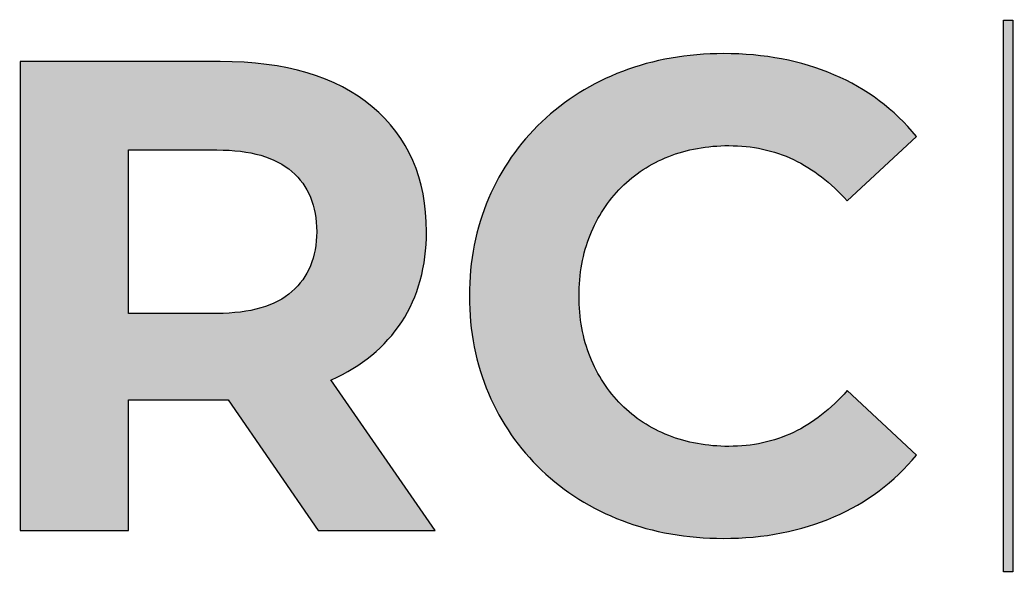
# Model space of a CAD drawing. Header units: millimetres. Extents: x 0 to 100, y 0 to 20.
# Drawn here: x -0.01 to 36.62, y -0.01 to 20.34 of the extents above; entities that cross this region are included whole.
import ezdxf

# ---------------------------------------------------------------- set-up
doc = ezdxf.new("R2010")
doc.units = ezdxf.units.MM
for name, color, linetype in [('RC_CONTORNO', 7, 'Continuous'), ('RC_LINEA', 7, 'Continuous'), ('RC_SIGLAS', 7, 'Continuous')]:
    doc.layers.add(name, color=color, linetype=linetype)

# ---------------------------------------------------------------- blocks, each defined once
blk = doc.blocks.new('RC_HORIZONTAL')
at = {"layer": 'RC_LINEA'}
blk.add_hatch(color=7, dxfattribs=at).paths.add_polyline_path([(36.62, 20.34), (36.255, 20.34), (36.255, -0.01), (36.62, -0.01)])
at = {"layer": 'RC_SIGLAS'}
for points in [[(26.211, 1.228), (26.488, 1.237), (26.763, 1.252), (27.033, 1.274), (27.301, 1.302), (27.564, 1.336), (27.825, 1.376), (28.082, 1.422), (28.335, 1.474), (28.586, 1.533), (28.832, 1.598), (29.076, 1.669), (29.315, 1.746), (29.552, 1.829), (29.785, 1.919), (30.015, 2.015), (30.24, 2.116), (30.461, 2.223), (30.677, 2.336), (30.889, 2.454), (31.096, 2.577), (31.298, 2.706), (31.495, 2.84), (31.688, 2.98), (31.877, 3.126), (32.06, 3.276), (32.239, 3.433), (32.413, 3.595), (32.583, 3.762), (32.748, 3.935), (32.908, 4.113), (33.069, 4.304), (30.494, 6.692), (30.376, 6.558), (30.263, 6.437), (30.149, 6.319), (30.033, 6.205), (29.915, 6.095), (29.796, 5.99), (29.675, 5.888), (29.553, 5.79), (29.429, 5.696), (29.303, 5.606), (29.176, 5.52), (29.047, 5.437), (28.917, 5.359), (28.785, 5.285), (28.652, 5.215), (28.516, 5.148), (28.38, 5.086), (28.241, 5.028), (28.101, 4.973), (27.96, 4.923), (27.817, 4.877), (27.672, 4.835), (27.526, 4.796), (27.378, 4.762), (27.228, 4.732), (27.077, 4.706), (26.924, 4.684), (26.77, 4.666), (26.614, 4.652), (26.457, 4.642), (26.298, 4.635), (26.137, 4.633), (25.986, 4.635), (25.838, 4.64), (25.69, 4.648), (25.545, 4.658), (25.401, 4.673), (25.258, 4.69), (25.117, 4.71), (24.978, 4.733), (24.84, 4.76), (24.704, 4.79), (24.569, 4.822), (24.437, 4.858), (24.305, 4.897), (24.175, 4.94), (24.047, 4.985), (23.92, 5.033), (23.796, 5.085), (23.673, 5.138), (23.552, 5.195), (23.434, 5.254), (23.317, 5.316), (23.203, 5.381), (23.091, 5.448), (22.981, 5.518), (22.873, 5.59), (22.767, 5.665), (22.663, 5.743), (22.562, 5.823), (22.462, 5.906), (22.364, 5.992), (22.269, 6.08), (22.176, 6.171), (22.085, 6.264), (21.997, 6.359), (21.911, 6.457), (21.828, 6.557), (21.747, 6.659), (21.669, 6.763), (21.594, 6.869), (21.521, 6.978), (21.45, 7.089), (21.383, 7.202), (21.318, 7.317), (21.255, 7.434), (21.195, 7.553), (21.138, 7.675), (21.083, 7.799), (21.031, 7.925), (20.981, 8.053), (20.935, 8.182), (20.892, 8.313), (20.853, 8.446), (20.816, 8.58), (20.783, 8.716), (20.752, 8.854), (20.725, 8.993), (20.702, 9.134), (20.681, 9.276), (20.663, 9.42), (20.649, 9.566), (20.638, 9.713), (20.63, 9.862), (20.625, 10.013), (20.624, 10.165), (20.625, 10.317), (20.63, 10.468), (20.638, 10.617), (20.649, 10.764), (20.663, 10.91), (20.681, 11.054), (20.702, 11.196), (20.725, 11.337), (20.752, 11.476), (20.783, 11.614), (20.816, 11.75), (20.853, 11.884), (20.892, 12.017), (20.935, 12.148), (20.981, 12.278), (21.031, 12.405), (21.083, 12.531), (21.138, 12.655), (21.195, 12.777), (21.255, 12.896), (21.318, 13.013), (21.383, 13.129), (21.45, 13.241), (21.521, 13.352), (21.594, 13.461), (21.669, 13.567), (21.747, 13.671), (21.828, 13.773), (21.911, 13.873), (21.997, 13.971), (22.085, 14.066), (22.176, 14.159), (22.269, 14.25), (22.364, 14.339), (22.462, 14.424), (22.562, 14.507), (22.663, 14.587), (22.767, 14.665), (22.873, 14.74), (22.981, 14.813), (23.091, 14.882), (23.203, 14.949), (23.317, 15.014), (23.434, 15.076), (23.552, 15.135), (23.673, 15.192), (23.796, 15.246), (23.92, 15.297), (24.047, 15.345), (24.175, 15.391), (24.305, 15.433), (24.437, 15.472), (24.569, 15.508), (24.704, 15.54), (24.84, 15.57), (24.978, 15.597), (25.117, 15.62), (25.258, 15.64), (25.401, 15.658), (25.545, 15.672), (25.69, 15.683), (25.838, 15.69), (25.986, 15.695), (26.137, 15.697), (26.298, 15.695), (26.457, 15.689), (26.614, 15.679), (26.77, 15.664), (26.924, 15.646), (27.077, 15.624), (27.228, 15.598), (27.378, 15.568), (27.526, 15.534), (27.672, 15.495), (27.817, 15.453), (27.96, 15.407), (28.101, 15.357), (28.241, 15.302), (28.38, 15.244), (28.516, 15.182), (28.652, 15.115), (28.785, 15.045), (28.917, 14.971), (29.047, 14.894), (29.176, 14.812), (29.303, 14.727), (29.429, 14.637), (29.553, 14.544), (29.675, 14.447), (29.796, 14.346), (29.915, 14.242), (30.033, 14.133), (30.149, 14.021), (30.263, 13.905), (30.376, 13.785), (30.494, 13.653), (33.069, 16.041), (32.908, 16.233), (32.748, 16.412), (32.583, 16.586), (32.413, 16.754), (32.239, 16.916), (32.06, 17.073), (31.877, 17.224), (31.688, 17.369), (31.495, 17.509), (31.298, 17.643), (31.096, 17.771), (30.889, 17.894), (30.677, 18.011), (30.461, 18.122), (30.24, 18.228), (30.014, 18.328), (29.785, 18.422), (29.552, 18.51), (29.316, 18.592), (29.076, 18.668), (28.834, 18.738), (28.588, 18.802), (28.338, 18.86), (28.086, 18.911), (27.829, 18.957), (27.57, 18.996), (27.308, 19.03), (27.042, 19.057), (26.772, 19.078), (26.5, 19.094), (26.224, 19.103), (25.945, 19.106), (25.694, 19.103), (25.446, 19.095), (25.2, 19.083), (24.956, 19.065), (24.714, 19.042), (24.475, 19.014), (24.239, 18.98), (24.004, 18.942), (23.772, 18.899), (23.543, 18.85), (23.315, 18.796), (23.091, 18.737), (22.868, 18.673), (22.648, 18.604), (22.43, 18.53), (22.214, 18.451), (22.002, 18.367), (21.793, 18.279), (21.587, 18.186), (21.385, 18.089), (21.186, 17.988), (20.991, 17.883), (20.8, 17.773), (20.611, 17.659), (20.427, 17.541), (20.246, 17.418), (20.068, 17.291), (19.894, 17.16), (19.723, 17.025), (19.556, 16.885), (19.392, 16.741), (19.232, 16.592), (19.076, 16.44), (18.924, 16.285), (18.777, 16.126), (18.634, 15.964), (18.495, 15.798), (18.361, 15.629), (18.231, 15.457), (18.106, 15.281), (17.985, 15.102), (17.868, 14.92), (17.756, 14.734), (17.649, 14.545), (17.546, 14.353), (17.447, 14.157), (17.352, 13.958), (17.262, 13.755), (17.178, 13.55), (17.098, 13.342), (17.024, 13.131), (16.955, 12.918), (16.892, 12.703), (16.835, 12.485), (16.783, 12.264), (16.736, 12.041), (16.695, 11.815), (16.659, 11.587), (16.629, 11.356), (16.605, 11.123), (16.585, 10.887), (16.572, 10.649), (16.563, 10.408), (16.561, 10.165), (16.563, 9.922), (16.572, 9.681), (16.585, 9.443), (16.605, 9.207), (16.629, 8.974), (16.659, 8.743), (16.695, 8.515), (16.736, 8.289), (16.783, 8.066), (16.835, 7.845), (16.892, 7.627), (16.955, 7.412), (17.024, 7.199), (17.098, 6.988), (17.178, 6.78), (17.262, 6.575), (17.352, 6.372), (17.447, 6.173), (17.545, 5.977), (17.648, 5.785), (17.756, 5.596), (17.867, 5.41), (17.983, 5.228), (18.104, 5.049), (18.229, 4.873), (18.358, 4.701), (18.491, 4.532), (18.629, 4.366), (18.772, 4.204), (18.918, 4.045), (19.069, 3.89), (19.225, 3.738), (19.384, 3.589), (19.547, 3.445), (19.713, 3.306), (19.883, 3.17), (20.057, 3.039), (20.234, 2.912), (20.414, 2.79), (20.598, 2.671), (20.786, 2.557), (20.977, 2.448), (21.172, 2.342), (21.371, 2.241), (21.572, 2.144), (21.778, 2.052), (21.987, 1.963), (22.199, 1.879), (22.415, 1.8), (22.633, 1.726), (22.853, 1.657), (23.076, 1.593), (23.301, 1.534), (23.528, 1.48), (23.758, 1.432), (23.989, 1.388), (24.224, 1.35), (24.461, 1.316), (24.7, 1.288), (24.941, 1.265), (25.185, 1.247), (25.431, 1.235), (25.679, 1.227), (25.93, 1.224)], [(7.477, 6.329), (7.477, 9.536), (7.258, 9.533), (4.009, 9.533), (4.009, 15.537), (7.258, 15.537), (7.477, 15.534), (7.477, 18.814), (7.381, 18.815), (-0.01, 18.815), (-0.01, 1.515), (4.009, 1.515), (4.009, 6.329)], [(7.672, 6.329), (10.98, 1.515), (15.324, 1.515), (11.473, 7.069), (11.481, 7.069), (11.69, 7.166), (11.891, 7.266), (12.086, 7.371), (12.276, 7.482), (12.459, 7.598), (12.636, 7.719), (12.807, 7.845), (12.973, 7.976), (13.132, 8.112), (13.285, 8.253), (13.432, 8.4), (13.574, 8.552), (13.709, 8.708), (13.838, 8.87), (13.962, 9.037), (14.079, 9.209), (14.19, 9.386), (14.294, 9.567), (14.39, 9.752), (14.48, 9.941), (14.562, 10.135), (14.637, 10.332), (14.705, 10.534), (14.765, 10.739), (14.819, 10.949), (14.866, 11.163), (14.905, 11.382), (14.937, 11.604), (14.962, 11.831), (14.98, 12.061), (14.991, 12.296), (14.994, 12.535), (14.986, 12.898), (14.963, 13.25), (14.924, 13.593), (14.869, 13.926), (14.799, 14.249), (14.713, 14.562), (14.611, 14.865), (14.493, 15.159), (14.36, 15.442), (14.212, 15.715), (14.047, 15.979), (13.867, 16.232), (13.672, 16.476), (13.461, 16.709), (13.234, 16.933), (12.991, 17.146), (12.734, 17.349), (12.465, 17.538), (12.184, 17.714), (11.889, 17.877), (11.582, 18.026), (11.263, 18.163), (10.931, 18.287), (10.587, 18.398), (10.23, 18.496), (9.861, 18.58), (9.479, 18.652), (9.084, 18.711), (8.677, 18.756), (8.258, 18.789), (7.826, 18.808), (7.458, 18.814), (7.458, 15.534), (7.485, 15.534), (7.705, 15.524), (7.918, 15.509), (8.124, 15.487), (8.322, 15.46), (8.512, 15.426), (8.696, 15.386), (8.872, 15.34), (9.041, 15.287), (9.202, 15.229), (9.356, 15.164), (9.503, 15.093), (9.642, 15.017), (9.774, 14.934), (9.899, 14.844), (10.016, 14.749), (10.126, 14.648), (10.229, 14.542), (10.325, 14.432), (10.414, 14.316), (10.496, 14.195), (10.57, 14.069), (10.638, 13.938), (10.698, 13.802), (10.752, 13.662), (10.798, 13.516), (10.837, 13.365), (10.869, 13.209), (10.894, 13.048), (10.912, 12.882), (10.922, 12.711), (10.926, 12.535), (10.922, 12.362), (10.912, 12.193), (10.894, 12.03), (10.869, 11.871), (10.837, 11.717), (10.798, 11.567), (10.752, 11.423), (10.698, 11.283), (10.638, 11.148), (10.57, 11.017), (10.496, 10.891), (10.414, 10.77), (10.325, 10.654), (10.229, 10.542), (10.126, 10.435), (10.016, 10.333), (9.899, 10.236), (9.774, 10.146), (9.642, 10.061), (9.503, 9.983), (9.356, 9.911), (9.202, 9.846), (9.041, 9.786), (8.872, 9.733), (8.696, 9.686), (8.512, 9.646), (8.322, 9.611), (8.124, 9.583), (7.918, 9.561), (7.705, 9.546), (7.485, 9.536), (7.458, 9.536), (7.458, 6.329)]]:
    blk.add_hatch(color=7, dxfattribs=at).paths.add_polyline_path(points)
at = {"layer": 'RC_CONTORNO'}
for points in [[(36.61, 20.33), (36.61, 0), (36.265, 0), (36.265, 20.33)], [(26.211, 1.237), (26.488, 1.247), (26.762, 1.262), (27.032, 1.284), (27.299, 1.311), (27.563, 1.345), (27.823, 1.385), (28.08, 1.432), (28.333, 1.484), (28.583, 1.543), (28.83, 1.607), (29.073, 1.678), (29.312, 1.755), (29.548, 1.839), (29.781, 1.928), (30.011, 2.024), (30.236, 2.125), (30.457, 2.232), (30.672, 2.344), (30.884, 2.462), (31.09, 2.585), (31.292, 2.714), (31.49, 2.848), (31.682, 2.988), (31.87, 3.133), (32.054, 3.284), (32.232, 3.44), (32.406, 3.602), (32.576, 3.769), (32.74, 3.941), (32.9, 4.12), (33.056, 4.303), (30.495, 6.678), (30.383, 6.552), (30.27, 6.43), (30.156, 6.312), (30.04, 6.198), (29.922, 6.088), (29.803, 5.982), (29.682, 5.88), (29.559, 5.782), (29.435, 5.688), (29.309, 5.598), (29.182, 5.511), (29.053, 5.429), (28.922, 5.351), (28.79, 5.276), (28.656, 5.206), (28.521, 5.139), (28.384, 5.077), (28.245, 5.019), (28.105, 4.964), (27.963, 4.914), (27.82, 4.867), (27.675, 4.825), (27.528, 4.787), (27.38, 4.753), (27.23, 4.722), (27.079, 4.696), (26.926, 4.674), (26.771, 4.656), (26.615, 4.642), (26.457, 4.632), (26.298, 4.626), (26.137, 4.624), (25.986, 4.625), (25.837, 4.63), (25.69, 4.638), (25.544, 4.649), (25.4, 4.663), (25.257, 4.68), (25.116, 4.7), (24.976, 4.724), (24.838, 4.75), (24.702, 4.78), (24.567, 4.813), (24.434, 4.849), (24.302, 4.888), (24.172, 4.93), (24.044, 4.976), (23.917, 5.024), (23.792, 5.075), (23.669, 5.13), (23.548, 5.186), (23.429, 5.246), (23.313, 5.307), (23.198, 5.372), (23.086, 5.439), (22.975, 5.509), (22.867, 5.582), (22.761, 5.657), (22.657, 5.735), (22.555, 5.815), (22.456, 5.898), (22.358, 5.984), (22.262, 6.073), (22.169, 6.164), (22.078, 6.257), (21.989, 6.353), (21.903, 6.451), (21.82, 6.551), (21.739, 6.653), (21.661, 6.757), (21.585, 6.864), (21.512, 6.973), (21.442, 7.083), (21.374, 7.197), (21.309, 7.312), (21.246, 7.429), (21.186, 7.549), (21.129, 7.671), (21.074, 7.795), (21.022, 7.921), (20.972, 8.049), (20.926, 8.179), (20.883, 8.31), (20.843, 8.443), (20.806, 8.578), (20.773, 8.714), (20.743, 8.852), (20.716, 8.991), (20.692, 9.132), (20.671, 9.275), (20.654, 9.419), (20.639, 9.565), (20.628, 9.713), (20.62, 9.862), (20.615, 10.013), (20.614, 10.165), (20.615, 10.317), (20.62, 10.468), (20.628, 10.617), (20.639, 10.765), (20.654, 10.911), (20.671, 11.055), (20.692, 11.198), (20.716, 11.339), (20.743, 11.478), (20.773, 11.616), (20.806, 11.752), (20.843, 11.887), (20.883, 12.02), (20.926, 12.151), (20.972, 12.281), (21.022, 12.409), (21.074, 12.535), (21.129, 12.659), (21.186, 12.781), (21.246, 12.901), (21.309, 13.018), (21.374, 13.134), (21.442, 13.247), (21.512, 13.358), (21.585, 13.466), (21.661, 13.573), (21.739, 13.677), (21.82, 13.779), (21.903, 13.879), (21.989, 13.977), (22.078, 14.073), (22.169, 14.166), (22.262, 14.258), (22.358, 14.346), (22.456, 14.432), (22.555, 14.515), (22.657, 14.595), (22.761, 14.673), (22.867, 14.748), (22.975, 14.821), (23.086, 14.891), (23.198, 14.958), (23.313, 15.023), (23.429, 15.085), (23.548, 15.144), (23.669, 15.201), (23.792, 15.255), (23.917, 15.306), (24.044, 15.355), (24.172, 15.4), (24.302, 15.442), (24.434, 15.481), (24.567, 15.517), (24.702, 15.55), (24.838, 15.58), (24.976, 15.606), (25.116, 15.63), (25.257, 15.65), (25.4, 15.667), (25.544, 15.681), (25.69, 15.692), (25.837, 15.7), (25.986, 15.705), (26.137, 15.707), (26.298, 15.704), (26.457, 15.698), (26.615, 15.688), (26.771, 15.674), (26.926, 15.656), (27.079, 15.634), (27.23, 15.608), (27.38, 15.578), (27.528, 15.543), (27.675, 15.505), (27.82, 15.463), (27.963, 15.416), (28.105, 15.366), (28.245, 15.312), (28.384, 15.253), (28.521, 15.191), (28.656, 15.124), (28.79, 15.054), (28.922, 14.98), (29.053, 14.902), (29.182, 14.82), (29.309, 14.735), (29.435, 14.645), (29.559, 14.552), (29.682, 14.455), (29.803, 14.354), (29.922, 14.249), (30.04, 14.14), (30.156, 14.028), (30.27, 13.912), (30.383, 13.791), (30.495, 13.667), (33.056, 16.042), (32.9, 16.227), (32.74, 16.406), (32.576, 16.579), (32.406, 16.747), (32.232, 16.909), (32.054, 17.065), (31.87, 17.216), (31.682, 17.361), (31.49, 17.501), (31.292, 17.634), (31.09, 17.763), (30.884, 17.885), (30.672, 18.002), (30.457, 18.113), (30.236, 18.219), (30.011, 18.319), (29.781, 18.413), (29.549, 18.501), (29.313, 18.583), (29.074, 18.659), (28.831, 18.729), (28.585, 18.792), (28.336, 18.85), (28.084, 18.902), (27.828, 18.947), (27.569, 18.987), (27.306, 19.02), (27.041, 19.047), (26.772, 19.068), (26.499, 19.084), (26.224, 19.093), (25.945, 19.096), (25.694, 19.093), (25.446, 19.086), (25.2, 19.073), (24.957, 19.055), (24.715, 19.032), (24.477, 19.004), (24.24, 18.971), (24.006, 18.932), (23.774, 18.889), (23.545, 18.84), (23.318, 18.787), (23.093, 18.728), (22.871, 18.664), (22.651, 18.595), (22.433, 18.521), (22.218, 18.442), (22.006, 18.358), (21.797, 18.27), (21.591, 18.177), (21.389, 18.08), (21.191, 17.979), (20.996, 17.874), (20.805, 17.764), (20.617, 17.65), (20.432, 17.532), (20.251, 17.41), (20.074, 17.283), (19.9, 17.152), (19.729, 17.017), (19.562, 16.877), (19.399, 16.733), (19.239, 16.585), (19.083, 16.433), (18.931, 16.278), (18.784, 16.119), (18.641, 15.957), (18.503, 15.792), (18.369, 15.623), (18.239, 15.451), (18.114, 15.276), (17.993, 15.097), (17.877, 14.915), (17.765, 14.729), (17.657, 14.54), (17.554, 14.348), (17.456, 14.153), (17.361, 13.954), (17.272, 13.752), (17.187, 13.546), (17.107, 13.339), (17.033, 13.128), (16.965, 12.916), (16.902, 12.7), (16.844, 12.482), (16.792, 12.262), (16.746, 12.039), (16.705, 11.814), (16.669, 11.586), (16.639, 11.355), (16.614, 11.122), (16.595, 10.887), (16.582, 10.649), (16.573, 10.408), (16.571, 10.165), (16.573, 9.922), (16.582, 9.681), (16.595, 9.443), (16.614, 9.208), (16.639, 8.975), (16.669, 8.744), (16.705, 8.516), (16.746, 8.291), (16.792, 8.068), (16.844, 7.848), (16.902, 7.63), (16.965, 7.415), (17.033, 7.202), (17.107, 6.992), (17.187, 6.784), (17.272, 6.579), (17.361, 6.376), (17.456, 6.177), (17.554, 5.982), (17.657, 5.79), (17.764, 5.601), (17.876, 5.415), (17.992, 5.233), (18.112, 5.054), (18.237, 4.879), (18.366, 4.707), (18.499, 4.538), (18.637, 4.373), (18.779, 4.211), (18.925, 4.052), (19.076, 3.897), (19.231, 3.745), (19.39, 3.597), (19.553, 3.453), (19.719, 3.313), (19.889, 3.178), (20.062, 3.047), (20.239, 2.92), (20.42, 2.798), (20.604, 2.68), (20.791, 2.566), (20.982, 2.456), (21.177, 2.351), (21.375, 2.25), (21.577, 2.153), (21.782, 2.061), (21.991, 1.972), (22.203, 1.888), (22.418, 1.809), (22.636, 1.735), (22.856, 1.666), (23.078, 1.602), (23.303, 1.543), (23.53, 1.49), (23.759, 1.441), (23.991, 1.398), (24.225, 1.36), (24.462, 1.326), (24.701, 1.298), (24.942, 1.275), (25.185, 1.257), (25.431, 1.245), (25.679, 1.237), (25.93, 1.234)], [(3.999, 6.339), (7.48, 6.339), (7.492, 6.339), (7.505, 6.339), (7.517, 6.339), (7.529, 6.339), (7.542, 6.339), (7.554, 6.339), (7.566, 6.339), (7.579, 6.339), (7.591, 6.339), (7.603, 6.339), (7.616, 6.339), (7.628, 6.339), (7.64, 6.339), (7.653, 6.339), (7.665, 6.339), (7.677, 6.339), (10.985, 1.525), (15.305, 1.525), (11.454, 7.079), (11.454, 7.079), (11.455, 7.079), (11.455, 7.079), (11.456, 7.079), (11.457, 7.079), (11.458, 7.079), (11.459, 7.079), (11.46, 7.079), (11.462, 7.079), (11.464, 7.079), (11.466, 7.079), (11.468, 7.079), (11.471, 7.079), (11.473, 7.079), (11.476, 7.079), (11.479, 7.079), (11.686, 7.174), (11.887, 7.275), (12.082, 7.38), (12.27, 7.49), (12.453, 7.606), (12.63, 7.727), (12.801, 7.853), (12.966, 7.983), (13.125, 8.119), (13.278, 8.261), (13.425, 8.407), (13.566, 8.558), (13.702, 8.715), (13.831, 8.876), (13.954, 9.043), (14.071, 9.215), (14.182, 9.391), (14.285, 9.572), (14.381, 9.756), (14.471, 9.945), (14.553, 10.138), (14.628, 10.335), (14.695, 10.537), (14.756, 10.742), (14.809, 10.952), (14.856, 11.165), (14.895, 11.383), (14.927, 11.605), (14.952, 11.831), (14.97, 12.062), (14.981, 12.296), (14.984, 12.535), (14.977, 12.897), (14.953, 13.249), (14.914, 13.592), (14.859, 13.924), (14.789, 14.247), (14.703, 14.559), (14.602, 14.862), (14.484, 15.155), (14.352, 15.437), (14.203, 15.71), (14.039, 15.973), (13.86, 16.226), (13.664, 16.469), (13.453, 16.702), (13.227, 16.926), (12.985, 17.139), (12.729, 17.341), (12.46, 17.529), (12.179, 17.705), (11.885, 17.868), (11.578, 18.018), (11.259, 18.154), (10.928, 18.278), (10.584, 18.389), (10.228, 18.486), (9.859, 18.571), (9.477, 18.642), (9.083, 18.701), (8.676, 18.747), (8.257, 18.779), (7.825, 18.799), (7.381, 18.805), (0, 18.805), (0, 1.525), (3.999, 1.525)], [(7.258, 15.547), (7.485, 15.543), (7.706, 15.534), (7.919, 15.519), (8.125, 15.497), (8.323, 15.469), (8.514, 15.435), (8.698, 15.395), (8.875, 15.349), (9.044, 15.297), (9.206, 15.238), (9.36, 15.173), (9.507, 15.102), (9.647, 15.025), (9.779, 14.942), (9.905, 14.852), (10.022, 14.757), (10.133, 14.655), (10.237, 14.549), (10.333, 14.438), (10.422, 14.322), (10.504, 14.2), (10.579, 14.074), (10.647, 13.943), (10.707, 13.806), (10.761, 13.665), (10.807, 13.518), (10.847, 13.367), (10.879, 13.211), (10.904, 13.049), (10.922, 12.883), (10.932, 12.711), (10.936, 12.535), (10.932, 12.361), (10.922, 12.193), (10.904, 12.028), (10.879, 11.869), (10.847, 11.715), (10.807, 11.565), (10.761, 11.419), (10.707, 11.279), (10.647, 11.143), (10.579, 11.012), (10.504, 10.886), (10.422, 10.764), (10.333, 10.648), (10.237, 10.536), (10.133, 10.428), (10.022, 10.326), (9.905, 10.228), (9.779, 10.137), (9.647, 10.053), (9.507, 9.975), (9.36, 9.902), (9.206, 9.837), (9.044, 9.777), (8.875, 9.724), (8.698, 9.677), (8.514, 9.636), (8.323, 9.602), (8.125, 9.573), (7.919, 9.551), (7.706, 9.536), (7.485, 9.526), (7.258, 9.523), (3.999, 9.523), (3.999, 15.547)]]:
    blk.add_lwpolyline(points, close=True, dxfattribs=at)

msp = doc.modelspace()

# ---------------------------------------------------------------- block references
msp.add_blockref('RC_HORIZONTAL', (0, 0))

doc.saveas('drawing.dxf')
